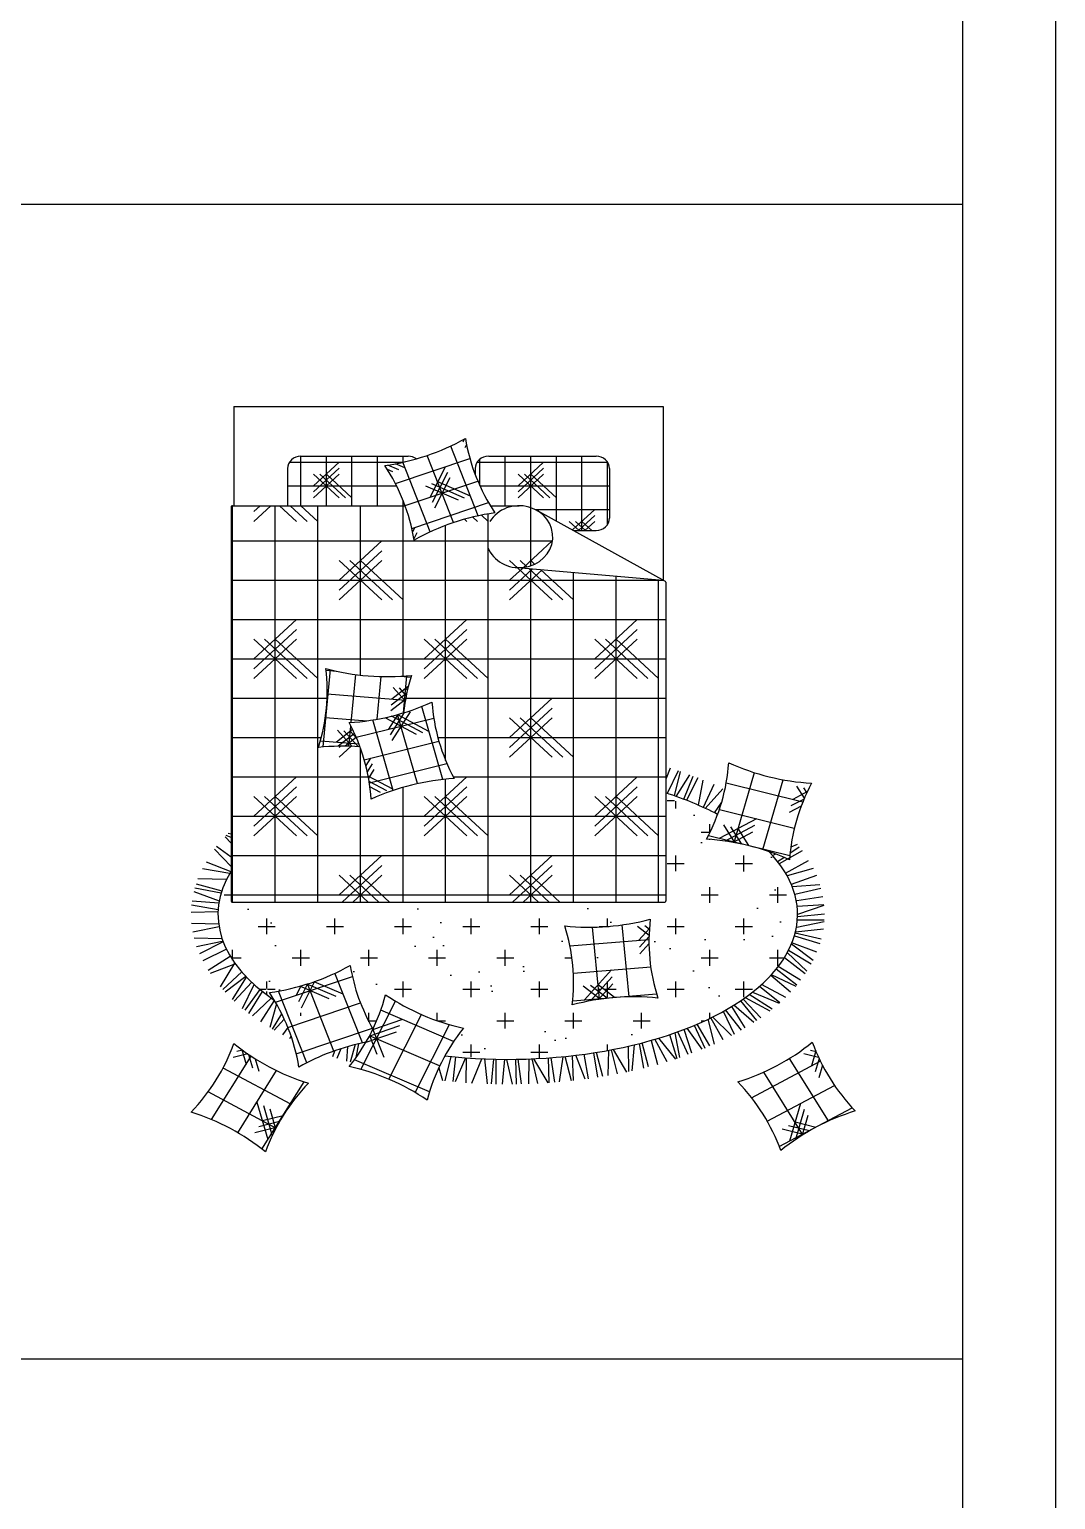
# Model space of a CAD drawing. Header units: inches. Extents: x 11.4 to 53.9, y 13.7 to 38.5.
# Drawn here: x 50.18 to 53.91, y 26.1 to 31.44 of the extents above; entities that cross this region are included whole.
import ezdxf

# ---------------------------------------------------------------- set-up
doc = ezdxf.new("R2010")
doc.units = ezdxf.units.IN
doc.header["$MEASUREMENT"] = 0
for name, color, linetype in [('1', 1, 'Continuous'), ('4', 4, 'Continuous'), ('kadrbm', 4, 'Continuous')]:
    doc.layers.add(name, color=color, linetype=linetype)

# ---------------------------------------------------------------- blocks, each defined once
blk = doc.blocks.new('kadrbm')
at = {"layer": 'kadrbm', "color": 4}
blk.add_lwpolyline([(0, 0), (0, 24.7972), (21, 24.7972), (21, 0), (0, 0)], close=True, dxfattribs=at)
blk.add_lwpolyline([(20.6631, 0.3257), (20.6631, 24.4603), (0.3369, 24.4603), (0.3369, 0.3257), (20.6631, 0.3257)], dxfattribs=at)

msp = doc.modelspace()

# ---------------------------------------------------------------- hatches: boundary and pattern name
at = {"layer": '4'}
h = msp.add_hatch(dxfattribs=at)
h.set_pattern_fill('CROSS', color=256, scale=0.02, style=0)
h.set_pattern_definition([(0, (76.15023, 32.87103), (0.123825, 0.1143), [0.0619125, -0.1857375]), (90, (76.18119, 32.84246), (-0.123825, 0.1143), [0.05715, -0.17145])])
edge = h.paths.add_edge_path()
edge.add_ellipse((52.3934, 27.3832), major_axis=(0.7878, 0), ratio=0.923077, start_angle=143.5788, end_angle=152.9048)
edge.add_ellipse((51.9206, 28.2283), major_axis=(-1.053, 0), ratio=0.5, start_angle=77.4627, end_angle=205.6997)
edge.add_ellipse((52.5934, 27.7755), major_axis=(0.7878, 0), ratio=0.923077, start_angle=69.4924, end_angle=86.4212)
edge.add_ellipse((51.9371, 28.8249), major_axis=(0.7878, 0), ratio=0.923077, start_angle=-26.4212, end_angle=-18.7293)
edge.add_ellipse((51.9206, 28.2283), major_axis=(1.053, 0), ratio=0.5, start_angle=43.597, end_angle=56.9556)
edge.add_line((52.4948, 28.6697), (52.4948, 28.2775))
edge.add_ellipse((52.4899, 28.2775), major_axis=(-0.00488, 0), ratio=0.923077, start_angle=90, end_angle=180, ccw=False)
edge.add_line((52.4899, 28.273), (50.9202, 28.273))
edge.add_ellipse((50.9202, 28.2775), major_axis=(0.00488, 0), ratio=0.923077, start_angle=180, end_angle=270, ccw=False)
edge.add_line((50.9153, 28.2775), (50.9153, 28.3838))
edge.add_line((50.9153, 28.3838), (50.9147, 28.384))
edge.add_ellipse((51.9206, 28.2283), major_axis=(1.053, 0), ratio=0.5, start_angle=162.8008, end_angle=216.3894)
edge.add_ellipse((50.3827, 27.5655), major_axis=(0.7878, 0), ratio=0.923077, start_angle=28.8131, end_angle=31.4212)
edge.add_ellipse((50.9374, 28.6637), major_axis=(0.7878, 0), ratio=0.923077, start_angle=-81.4212, end_angle=-58.5788)
edge.add_ellipse((52.1271, 28.1516), major_axis=(-0.7878, 0), ratio=0.923077, start_angle=8.5788, end_angle=27.8634)
edge.add_ellipse((50.7109, 28.1074), major_axis=(0.7878, 0), ratio=0.923077, start_angle=-23.9889, end_angle=-13.5788)
edge.add_ellipse((51.9444, 28.5218), major_axis=(-0.7878, 0), ratio=0.923077, start_angle=53.5788, end_angle=76.4212)
edge = h.paths.add_edge_path(flags=16)
edge.add_ellipse((52.2158, 28.9089), major_axis=(-0.7878, 0), ratio=0.923077, start_angle=83.5788, end_angle=106.4212)
edge.add_ellipse((53.2214, 28.13), major_axis=(-0.7878, 0), ratio=0.923077, start_angle=-6.4212, end_angle=16.4212)
edge.add_ellipse((52.3776, 27.2018), major_axis=(0.7878, 0), ratio=0.923077, start_angle=83.5788, end_angle=106.4212)
edge.add_ellipse((51.3721, 27.9807), major_axis=(0.7878, 0), ratio=0.923077, start_angle=-6.4212, end_angle=16.4212)
h.paths.add_polyline_path([(52.3423, 28.1305), (52.3612, 27.9312), (52.1993, 27.9181), (52.2486, 27.9723), (52.2344, 28.1217)], flags=0)
h.paths.add_polyline_path([(52.2386, 27.9339), (52.2632, 27.9609), (52.2779, 27.9496), (52.2533, 27.9225)], flags=0)
h = msp.add_hatch(dxfattribs=at)
h.set_pattern_fill('AR-SAND', color=256, scale=0.008, style=0)
h.set_pattern_definition([(35.31, (76.15023, 32.87103), (-0.0124802, 0.3523775), [0, -0.2927716, 0, -0.327442, 0, -0.312996]), (6.929, (76.15023, 32.87103), (0.350628, 0.516114), [0, -0.1622536, 0, -0.271082, 0, -0.103882]), (329.5417, (75.90654, 32.87103), (0.616974, 0.0010348), [0, -0.0969217, 0, -0.348918, 0, -0.455532]), (319.774, (75.90654, 32.87103), (0.595574, 0.160509), [0, -0.0478287, 0, -0.2257514, 0, -0.258275])])
edge = h.paths.add_edge_path()
edge.add_ellipse((50.9202, 28.2775), major_axis=(0.00488, 0), ratio=0.923077, start_angle=180, end_angle=270, ccw=False)
edge.add_line((50.9153, 28.2775), (50.9153, 28.3838))
edge.add_line((50.9153, 28.3838), (50.9147, 28.384))
edge.add_ellipse((51.9206, 28.2283), major_axis=(1.053, 0), ratio=0.5, start_angle=162.8008, end_angle=216.3894)
edge.add_ellipse((50.3827, 27.5655), major_axis=(0.7878, 0), ratio=0.923077, start_angle=28.8131, end_angle=31.4212)
edge.add_ellipse((50.9374, 28.6637), major_axis=(0.7878, 0), ratio=0.923077, start_angle=-81.4212, end_angle=-58.5788)
edge.add_ellipse((52.1271, 28.1516), major_axis=(-0.7878, 0), ratio=0.923077, start_angle=8.5788, end_angle=27.8634)
edge.add_ellipse((50.7109, 28.1074), major_axis=(0.7878, 0), ratio=0.923077, start_angle=-23.9889, end_angle=-13.5788)
edge.add_ellipse((51.9444, 28.5218), major_axis=(0.7878, 0), ratio=0.923077, start_angle=233.5788, end_angle=256.4212)
edge.add_ellipse((52.3934, 27.3832), major_axis=(-0.7878, 0), ratio=0.923077, start_angle=-36.4212, end_angle=-27.0952)
edge.add_ellipse((51.9206, 28.2283), major_axis=(-1.053, 0), ratio=0.5, start_angle=77.4627, end_angle=205.6997)
edge.add_ellipse((52.5934, 27.7755), major_axis=(0.7878, 0), ratio=0.923077, start_angle=69.4924, end_angle=86.4212)
edge.add_ellipse((51.9371, 28.8249), major_axis=(0.7878, 0), ratio=0.923077, start_angle=-26.4212, end_angle=-18.7293)
edge.add_ellipse((51.9206, 28.2283), major_axis=(1.053, 0), ratio=0.5, start_angle=43.597, end_angle=56.9556)
edge.add_line((52.4948, 28.6697), (52.4948, 28.2775))
edge.add_ellipse((52.4899, 28.2775), major_axis=(-0.00488, 0), ratio=0.923077, start_angle=90, end_angle=180, ccw=False)
edge.add_line((52.4899, 28.273), (50.9202, 28.273))
edge = h.paths.add_edge_path(flags=16)
edge.add_ellipse((52.2158, 28.9089), major_axis=(-0.7878, 0), ratio=0.923077, start_angle=83.5788, end_angle=106.4212)
edge.add_ellipse((53.2214, 28.13), major_axis=(-0.7878, 0), ratio=0.923077, start_angle=-6.4212, end_angle=16.4212)
edge.add_ellipse((52.3776, 27.2018), major_axis=(0.7878, 0), ratio=0.923077, start_angle=83.5788, end_angle=106.4212)
edge.add_ellipse((51.3721, 27.9807), major_axis=(0.7878, 0), ratio=0.923077, start_angle=-6.4212, end_angle=16.4212)
h.paths.add_polyline_path([(52.3963, 28.1348), (52.4209, 28.1619), (52.4356, 28.1505), (52.4233, 28.137), (52.3423, 28.1305), (52.3612, 27.9312), (52.1993, 27.9181), (52.2486, 27.9723), (52.2344, 28.1217)], flags=0)
h.paths.add_polyline_path([(52.2386, 27.9339), (52.2632, 27.9609), (52.2779, 27.9496), (52.2533, 27.9225)], flags=0)

# ---------------------------------------------------------------- linework, layer by layer
at = {"layer": '1'}
for p, q in [((33.248, 30.809), (53.5742, 30.809)), ((33.248, 26.6141), (53.5742, 26.6141))]:
    msp.add_line(p, q, dxfattribs=at)
at = {"layer": '4'}
for p, q in [((50.925, 30.073), (52.485, 30.073)), ((50.925, 30.073), (50.925, 29.713)), ((52.485, 30.073), (52.485, 29.443)), ((51.8132, 29.6764), (51.7132, 29.93)), ((51.7629, 29.9555), (51.7571, 29.944)), ((51.7708, 29.9353), (51.765, 29.9238)), ((51.1266, 29.8707), (51.5381, 29.8707)), ((51.1685, 29.713), (51.1685, 29.893)), ((51.1688, 29.893), (51.5588, 29.893)), ((51.3078, 29.8707), (51.215, 29.7849)), ((51.2614, 29.713), (51.2614, 29.893)), ((51.3543, 29.713), (51.3543, 29.893)), ((51.4471, 29.713), (51.4471, 29.893)), ((51.5251, 29.8432), (51.4844, 29.8607)), ((51.5123, 29.7933), (51.783, 29.8842)), ((51.5469, 29.8505), (51.5123, 29.8654)), ((51.6385, 29.6182), (51.5389, 29.8708)), ((51.54, 29.8711), (51.54, 29.893)), ((51.724, 29.6521), (51.6279, 29.8956)), ((51.8091, 29.8707), (52.2834, 29.8707)), ((51.8186, 29.7863), (51.8186, 29.8814)), ((51.8513, 29.893), (52.2413, 29.893)), ((51.9115, 29.713), (51.9115, 29.893)), ((52.0508, 29.8707), (51.9579, 29.7849)), ((52.0044, 29.495), (52.0044, 29.893)), ((52.0972, 29.6578), (52.0972, 29.893)), ((52.1901, 29.623), (52.1901, 29.893)), ((52.283, 29.6447), (52.283, 29.8714)), ((51.12, 29.848), (51.12, 29.713)), ((51.3078, 29.8492), (51.215, 29.7635)), ((51.3078, 29.7421), (51.215, 29.8278)), ((51.3078, 29.8278), (51.215, 29.7421)), ((51.331, 29.7421), (51.2382, 29.8278)), ((51.3543, 29.7421), (51.2614, 29.8278)), ((51.5032, 29.8359), (51.483, 29.8446)), ((51.5473, 29.7138), (51.8115, 29.8026)), ((51.6937, 29.8542), (51.6382, 29.7443)), ((51.7016, 29.8341), (51.6461, 29.7242)), ((51.7095, 29.8139), (51.654, 29.7041)), ((51.8025, 29.848), (51.8025, 29.825)), ((52.0508, 29.8492), (51.9579, 29.7635)), ((52.0508, 29.7421), (51.9579, 29.8278)), ((52.0508, 29.8278), (51.9579, 29.7421)), ((52.074, 29.7421), (51.9811, 29.8278)), ((52.0972, 29.7421), (52.0043, 29.8278)), ((52.29, 29.848), (52.29, 29.668)), ((51.12, 29.7849), (51.5165, 29.7849)), ((51.7413, 29.7334), (51.6223, 29.7846)), ((51.7631, 29.7407), (51.6441, 29.792)), ((51.7849, 29.748), (51.6659, 29.7993)), ((51.8192, 29.7849), (52.29, 29.7849)), ((50.9153, 29.7085), (50.9153, 28.2775)), ((50.9202, 29.713), (51.5476, 29.713)), ((50.9209, 28.273), (50.9209, 29.713)), ((51.021, 29.713), (50.9983, 29.6921)), ((51.0597, 29.713), (50.9983, 29.6563)), ((51.0757, 28.273), (51.0757, 29.713)), ((51.153, 29.6563), (51.0916, 29.713)), ((51.1917, 29.6563), (51.1303, 29.713)), ((51.2304, 29.6563), (51.169, 29.713)), ((51.2304, 28.273), (51.2304, 29.713)), ((51.3852, 29.0978), (51.3852, 29.713)), ((51.54, 29.0941), (51.54, 29.7328)), ((51.572, 29.6309), (51.8504, 29.7244)), ((51.857, 29.713), (51.9622, 29.713)), ((52.0207, 29.6992), (52.29, 29.6992)), ((52.0323, 29.6938), (52.0258, 29.6965)), ((52.2365, 29.6992), (52.1563, 29.6251)), ((51.7722, 29.6563), (51.7637, 29.6642)), ((51.8109, 29.6563), (51.7939, 29.672)), ((51.8496, 29.6563), (51.8252, 29.6788)), ((51.8496, 28.273), (51.8496, 29.6833)), ((52.0323, 29.6938), (52.4924, 29.439)), ((52.1797, 29.623), (52.1436, 29.6563)), ((52.2029, 29.623), (52.1669, 29.6563)), ((52.2365, 29.6778), (52.1772, 29.623)), ((52.2261, 29.623), (52.1901, 29.6563)), ((52.2365, 29.6563), (52.2004, 29.623)), ((51.5827, 29.6345), (51.5747, 29.6187)), ((51.5906, 29.6143), (51.5796, 29.5926)), ((51.6948, 28.7875), (51.6948, 29.6418)), ((52.16, 29.623), (52.2413, 29.623)), ((50.9153, 29.5849), (52.0828, 29.5849)), ((51.4626, 29.5849), (51.3078, 29.442)), ((51.4626, 29.5492), (51.3078, 29.4063)), ((52.0817, 29.5849), (51.9778, 29.489)), ((51.4626, 29.5135), (51.3078, 29.3706)), ((51.4626, 29.3706), (51.3078, 29.5135)), ((51.5013, 29.3706), (51.3465, 29.5135)), ((51.54, 29.3706), (51.3852, 29.5135)), ((52.0817, 29.3706), (51.927, 29.5135)), ((51.9752, 29.4865), (51.927, 29.442)), ((52.0106, 29.4835), (51.927, 29.4063)), ((51.9552, 29.4882), (52.485, 29.443)), ((51.99, 29.491), (51.9656, 29.5135)), ((52.1204, 29.3706), (51.9968, 29.4847)), ((52.0182, 29.5007), (52.0043, 29.5135)), ((52.0044, 28.273), (52.0044, 29.484)), ((50.9153, 29.442), (52.4869, 29.442)), ((52.046, 29.4805), (51.927, 29.3706)), ((52.1591, 29.3706), (52.0395, 29.481)), ((52.1591, 28.273), (52.1591, 29.4708)), ((52.3139, 28.273), (52.3139, 29.4576)), ((52.4687, 28.273), (52.4687, 29.4444)), ((52.4948, 29.4351), (52.4948, 28.2775)), ((50.9209, 29.3706), (50.9153, 29.3757)), ((50.9153, 29.2992), (52.4948, 29.2992)), ((51.153, 29.2992), (50.9983, 29.1563)), ((51.7722, 29.2992), (51.6174, 29.1563)), ((52.3913, 29.2992), (52.2365, 29.1563)), ((51.153, 29.2634), (50.9983, 29.1206)), ((51.153, 29.2277), (50.9983, 29.0848)), ((51.153, 29.0848), (50.9983, 29.2277)), ((51.1917, 29.0848), (51.037, 29.2277)), ((51.2304, 29.0848), (51.0757, 29.2277)), ((51.7722, 29.2634), (51.6174, 29.1206)), ((51.7722, 29.2277), (51.6174, 29.0848)), ((51.7722, 29.0848), (51.6174, 29.2277)), ((51.8109, 29.0848), (51.6561, 29.2277)), ((51.8496, 29.0848), (51.6948, 29.2277)), ((52.3913, 29.2634), (52.2365, 29.1206)), ((52.3913, 29.2277), (52.2365, 29.0848)), ((52.3913, 29.0848), (52.2365, 29.2277)), ((52.43, 29.0848), (52.2752, 29.2277)), ((52.4687, 29.0848), (52.3139, 29.2277)), ((50.9153, 29.1563), (52.4948, 29.1563)), ((51.2501, 28.8366), (51.2767, 29.1175)), ((51.2607, 29.1156), (51.2973, 29.1126)), ((51.3517, 28.9258), (51.3682, 29.0999)), ((51.4461, 28.9375), (51.4608, 29.0925)), ((51.5592, 29.0564), (51.4996, 29.0102)), ((51.5322, 29.0936), (51.5688, 29.0907)), ((51.5415, 28.9605), (51.5543, 29.0952)), ((50.9153, 29.0134), (51.2643, 29.0134)), ((51.2648, 29.0292), (51.5485, 29.0063)), ((51.549, 29.0089), (51.4955, 28.9675)), ((51.5536, 29.0323), (51.4975, 28.9889)), ((51.5481, 29.0039), (51.5036, 29.0529)), ((51.5518, 29.0235), (51.5267, 29.0511)), ((51.5498, 29.0134), (52.4948, 29.0134)), ((51.5559, 29.0426), (51.5499, 29.0492)), ((52.0817, 29.0134), (51.927, 28.8705)), ((51.2642, 28.9862), (51.2628, 28.9878)), ((51.5213, 28.9547), (51.4877, 28.901)), ((51.5445, 28.9614), (51.4937, 28.8803)), ((51.6119, 28.8874), (51.4981, 28.948)), ((51.5654, 28.9646), (51.4998, 28.8596)), ((51.5932, 28.7034), (51.5203, 28.9544)), ((51.6343, 28.8929), (51.5206, 28.9535)), ((51.685, 28.7183), (51.6079, 28.9839)), ((52.0817, 28.9777), (51.927, 28.8348)), ((51.2579, 28.9437), (51.4084, 28.9315)), ((51.3569, 28.8997), (51.2984, 28.8544)), ((51.3553, 28.8388), (51.3024, 28.8971)), ((51.3779, 28.8376), (51.3255, 28.8952)), ((51.3435, 28.8392), (51.3505, 28.9126)), ((51.3697, 28.8719), (51.6517, 28.9416)), ((51.399, 28.9323), (51.3959, 28.9299)), ((51.5042, 28.6788), (51.4299, 28.9347)), ((51.5895, 28.8818), (51.4757, 28.9424)), ((52.0817, 28.942), (51.927, 28.7991)), ((52.0817, 28.7991), (51.927, 28.942)), ((52.1204, 28.7991), (51.9656, 28.942)), ((52.1591, 28.7991), (52.0043, 28.942)), ((50.9153, 28.8705), (51.243, 28.8705)), ((51.24, 28.8591), (51.3796, 28.8478)), ((51.3638, 28.8852), (51.3045, 28.8394)), ((51.3703, 28.8705), (51.3302, 28.8395)), ((51.3711, 28.8686), (51.3487, 28.8933)), ((51.3991, 28.7904), (51.6703, 28.8575)), ((51.6667, 28.8705), (52.4948, 28.8705)), ((50.9209, 28.7991), (50.9153, 28.8042)), ((51.3129, 28.8395), (51.3078, 28.8348)), ((51.351, 28.839), (51.3078, 28.7991)), ((51.3852, 28.273), (51.3852, 28.8329)), ((51.4221, 28.7961), (51.405, 28.7688)), ((51.4281, 28.7754), (51.4102, 28.7468)), ((51.4341, 28.7547), (51.4149, 28.7239)), ((51.4179, 28.7063), (51.6996, 28.776)), ((52.5102, 28.76), (52.4948, 28.7198)), ((52.54, 28.7503), (52.4992, 28.6682)), ((52.5473, 28.7479), (52.5246, 28.6596)), ((52.5811, 28.7359), (52.5312, 28.6573)), ((52.7429, 28.4895), (52.8166, 28.7434)), ((50.9153, 28.7277), (51.4142, 28.7277)), ((51.153, 28.7277), (50.9983, 28.5848)), ((51.153, 28.6919), (50.9983, 28.5491)), ((51.503, 28.6829), (51.4136, 28.7306)), ((51.4806, 28.6774), (51.4171, 28.7112)), ((51.4581, 28.6718), (51.42, 28.6922)), ((51.54, 28.273), (51.54, 28.69)), ((51.7722, 28.7277), (51.6174, 28.5848)), ((51.7722, 28.6919), (51.6174, 28.5491)), ((51.6948, 28.273), (51.6948, 28.7193)), ((51.7227, 28.7277), (52.4948, 28.7277)), ((52.3913, 28.7277), (52.2365, 28.5848)), ((52.3913, 28.6919), (52.2365, 28.5491)), ((52.5601, 28.6466), (52.5938, 28.7311)), ((52.6106, 28.7247), (52.5695, 28.643)), ((52.6132, 28.6249), (52.6305, 28.7166)), ((52.6694, 28.6998), (52.6304, 28.6172)), ((52.6381, 28.6137), (52.7024, 28.6843)), ((52.7144, 28.7063), (52.9929, 28.6374)), ((52.8476, 28.4638), (52.9212, 28.7173)), ((52.9984, 28.6505), (52.9707, 28.6947)), ((53.0076, 28.671), (52.9969, 28.6882)), ((51.153, 28.6562), (50.9983, 28.5133)), ((51.153, 28.5133), (50.9983, 28.6562)), ((51.1917, 28.5133), (51.037, 28.6562)), ((51.2304, 28.5133), (51.0757, 28.6562)), ((51.7722, 28.6562), (51.6174, 28.5133)), ((51.7722, 28.5133), (51.6174, 28.6562)), ((51.8109, 28.5133), (51.6561, 28.6562)), ((51.8496, 28.5133), (51.6948, 28.6562)), ((52.3913, 28.6562), (52.2365, 28.5133)), ((52.3913, 28.5133), (52.2365, 28.6562)), ((52.43, 28.5133), (52.2752, 28.6562)), ((52.4687, 28.5133), (52.3139, 28.6562)), ((52.6719, 28.5972), (52.6978, 28.6359)), ((52.9971, 28.6475), (52.9497, 28.6222)), ((53.0092, 28.6744), (52.9567, 28.6464)), ((50.9153, 28.5848), (52.4948, 28.5848)), ((52.6894, 28.609), (52.9618, 28.5416)), ((52.824, 28.5757), (52.6913, 28.505)), ((52.9866, 28.6215), (52.9427, 28.5981)), ((50.9153, 28.52), (50.9042, 28.5219)), ((52.7455, 28.4891), (52.7053, 28.5533)), ((52.817, 28.5515), (52.7104, 28.4947)), ((52.7707, 28.4841), (52.7315, 28.5468)), ((52.81, 28.5274), (52.74, 28.4901)), ((52.7965, 28.4782), (52.7577, 28.5403)), ((50.9153, 28.4364), (50.8624, 28.4748)), ((50.9153, 28.4872), (50.8933, 28.5106)), ((50.9153, 28.508), (50.8971, 28.5146)), ((52.6499, 28.5152), (52.9452, 28.4422)), ((52.946, 28.4507), (52.9798, 28.4734)), ((52.9724, 28.4827), (52.9486, 28.4721)), ((50.8245, 28.4196), (50.9147, 28.384)), ((50.8551, 28.4652), (50.9153, 28.4027)), ((50.9153, 28.4419), (52.4948, 28.4419)), ((51.4626, 28.4419), (51.3078, 28.299)), ((52.0817, 28.4419), (51.927, 28.299)), ((52.8799, 28.453), (52.876, 28.4497)), ((52.8942, 28.4477), (52.8826, 28.4425)), ((52.9011, 28.4204), (52.9238, 28.4357)), ((52.9906, 28.4592), (52.9073, 28.4122)), ((52.9298, 28.3787), (53.0138, 28.4244)), ((50.9106, 28.3773), (50.8108, 28.3944)), ((51.4134, 28.273), (51.3078, 28.3705)), ((51.4626, 28.4062), (51.3184, 28.273)), ((51.4521, 28.273), (51.3465, 28.3705)), ((51.4626, 28.3705), (51.3571, 28.273)), ((51.4908, 28.273), (51.3852, 28.3705)), ((52.0325, 28.273), (51.927, 28.3705)), ((52.0817, 28.4062), (51.9375, 28.273)), ((52.0712, 28.273), (51.9656, 28.3705)), ((52.0817, 28.3705), (51.9762, 28.273)), ((52.1099, 28.273), (52.0043, 28.3705)), ((53.0301, 28.395), (52.9356, 28.3685)), ((53.0418, 28.3695), (52.9509, 28.337)), ((50.7802, 28.3117), (50.8722, 28.2777)), ((50.8788, 28.305), (50.7832, 28.3232)), ((50.7882, 28.3397), (50.8818, 28.3144)), ((50.8989, 28.3557), (50.7947, 28.3579)), ((53.0544, 28.3353), (52.9543, 28.3286)), ((52.9633, 28.3017), (53.0578, 28.324)), ((50.7718, 28.263), (50.8682, 28.2458)), ((50.7736, 28.2776), (50.8709, 28.27)), ((50.9153, 28.299), (52.4948, 28.299)), ((50.9202, 28.273), (52.4899, 28.273)), ((53.0652, 28.2921), (52.9711, 28.2773)), ((52.9719, 28.2583), (53.0693, 28.2641)), ((53.0696, 28.2607), (52.9736, 28.2281)), ((50.8678, 28.2374), (50.7702, 28.2348)), ((52.9712, 28.1817), (53.0701, 28.2027)), ((53.0705, 28.2076), (52.9727, 28.2071)), ((53.0711, 28.2291), (52.9735, 28.2199)), ((50.8709, 28.1932), (50.7717, 28.1954)), ((50.776, 28.1648), (50.8721, 28.1841)), ((52.2535, 27.9199), (52.2287, 28.1818)), ((52.3615, 27.9289), (52.3367, 28.1903)), ((52.4339, 28.1518), (52.3916, 28.1846)), ((52.4353, 28.1777), (52.3963, 28.1348)), ((52.4338, 28.1486), (52.3987, 28.1099)), ((52.435, 28.1741), (52.4186, 28.1868)), ((52.9621, 28.1506), (53.0547, 28.1223)), ((53.0595, 28.1389), (52.9647, 28.16)), ((52.966, 28.1651), (53.0672, 28.1761)), ((50.8818, 28.1401), (50.7808, 28.1423)), ((50.7898, 28.1123), (50.8831, 28.131)), ((50.8864, 28.1292), (50.8001, 28.0854)), ((50.8989, 28.102), (50.8121, 28.0598)), ((52.1464, 28.1146), (52.4336, 28.1378)), ((52.4337, 28.1209), (52.401, 28.085)), ((53.0227, 28.0477), (52.9404, 28.0969)), ((53.03, 28.0615), (52.9513, 28.1205)), ((53.0434, 28.091), (52.9531, 28.1249)), ((50.8317, 28.0253), (50.9121, 28.0769)), ((50.9319, 28.0489), (50.8391, 28.014)), ((50.8765, 27.9649), (50.9293, 28.0508)), ((52.926, 28.0718), (53.0016, 28.0132)), ((52.9356, 28.0904), (53.0077, 28.0225)), ((50.9539, 28.0196), (50.8851, 27.9551)), ((50.9693, 28.0026), (50.8934, 27.946)), ((50.9202, 27.9192), (50.9709, 28.0009)), ((51.0768, 27.9093), (51.3559, 28.0031)), ((51.3923, 27.7614), (51.2925, 28.0145)), ((52.159, 28.0153), (52.4399, 28.0379)), ((52.2978, 28.0265), (52.1993, 27.9181)), ((52.3002, 28.0016), (52.221, 27.9145)), ((52.9474, 27.9455), (52.8762, 28.007)), ((52.8777, 28.0098), (52.9673, 27.9679)), ((52.9705, 27.9718), (52.8953, 28.0291)), ((52.9842, 27.9889), (52.9033, 28.0392)), ((50.926, 27.9137), (50.9902, 27.9818)), ((50.9569, 27.8868), (50.9989, 27.9737)), ((51.0203, 27.9553), (50.965, 27.8803)), ((50.9803, 27.8684), (51.0292, 27.948)), ((51.1901, 27.6893), (51.0874, 27.9498)), ((51.1684, 27.9684), (51.1512, 27.9343)), ((51.1933, 27.9759), (51.1604, 27.9108)), ((51.2715, 27.9215), (51.1648, 27.9674)), ((51.2187, 27.9844), (51.1697, 27.8873)), ((51.2969, 27.9301), (51.1917, 27.9754)), ((51.2886, 27.7318), (51.1925, 27.9756)), ((51.3224, 27.9386), (51.2172, 27.9839)), ((52.1566, 27.9147), (52.4612, 27.9393)), ((52.2561, 27.9203), (52.1946, 27.9679)), ((52.2817, 27.9236), (52.2216, 27.9701)), ((52.3081, 27.9262), (52.2486, 27.9723)), ((52.3025, 27.9767), (52.2506, 27.9195)), ((52.8813, 27.8844), (52.7979, 27.9372)), ((52.8095, 27.946), (52.9064, 27.9057)), ((52.8358, 27.9673), (52.9089, 27.908)), ((52.8419, 27.9751), (52.9302, 27.928)), ((51.0614, 27.924), (50.9925, 27.8594)), ((51.0233, 27.838), (51.0734, 27.9152)), ((51.0803, 27.9034), (51.0563, 27.8172)), ((51.1215, 27.8179), (51.3854, 27.9066)), ((51.3873, 27.665), (51.5128, 27.9134)), ((51.7237, 27.7662), (51.4592, 27.8801)), ((52.77, 27.8083), (52.7123, 27.8812)), ((52.783, 27.816), (52.7342, 27.8941)), ((52.8151, 27.8362), (52.7421, 27.899)), ((52.7664, 27.9147), (52.8248, 27.8426)), ((52.84, 27.8532), (52.7753, 27.9208)), ((52.7826, 27.926), (52.8733, 27.878)), ((51.0657, 27.8116), (51.0998, 27.8666)), ((51.0712, 27.8083), (51.1086, 27.8479)), ((51.5385, 27.846), (51.4295, 27.8093)), ((51.4889, 27.6295), (51.6076, 27.8644)), ((51.5842, 27.5814), (51.7087, 27.8279)), ((52.6549, 27.7504), (52.6087, 27.8298)), ((52.6476, 27.8475), (52.6706, 27.7574)), ((52.7031, 27.7727), (52.659, 27.853)), ((52.6649, 27.8559), (52.7341, 27.7885)), ((52.7037, 27.8763), (52.7429, 27.7931)), ((51.1216, 27.8176), (51.1021, 27.7911)), ((51.1283, 27.7775), (51.1334, 27.7859)), ((51.1521, 27.7217), (51.4289, 27.8148)), ((51.5156, 27.8006), (51.405, 27.7635)), ((51.5271, 27.8233), (51.4179, 27.7866)), ((51.6731, 27.6777), (51.4183, 27.7874)), ((51.4187, 27.7881), (51.4453, 27.7206)), ((51.4301, 27.8107), (51.4698, 27.71)), ((52.4996, 27.6934), (52.455, 27.7747)), ((52.4684, 27.7787), (52.5295, 27.7029)), ((52.5083, 27.7915), (52.5349, 27.7046)), ((52.5271, 27.7979), (52.5448, 27.708)), ((52.5762, 27.719), (52.5383, 27.8019)), ((52.5898, 27.724), (52.5616, 27.8106)), ((52.6272, 27.7387), (52.5721, 27.8147)), ((52.5983, 27.8254), (52.6372, 27.7428)), ((50.976, 27.7217), (50.9226, 27.7084)), ((50.9569, 27.7352), (50.9362, 27.7301)), ((50.9538, 27.7375), (50.9695, 27.6834)), ((50.9788, 27.7197), (50.993, 27.6709)), ((51.2855, 27.7117), (51.2917, 27.7329)), ((51.3009, 27.7065), (51.3153, 27.7408)), ((51.3354, 27.6953), (51.3396, 27.7482)), ((51.3657, 27.7552), (51.3481, 27.6915)), ((51.37, 27.7091), (51.3792, 27.7584)), ((52.1969, 27.7203), (52.2123, 27.6314)), ((52.2319, 27.7254), (52.2472, 27.6365)), ((52.2658, 27.6394), (52.2426, 27.7271)), ((52.2869, 27.7347), (52.2847, 27.6426)), ((52.319, 27.6489), (52.298, 27.7368)), ((52.303, 27.7378), (52.3522, 27.6556)), ((52.3575, 27.7493), (52.3598, 27.6572)), ((52.3793, 27.7544), (52.3718, 27.6599)), ((52.3984, 27.7592), (52.4138, 27.6698)), ((52.4318, 27.6743), (52.4086, 27.7618)), ((52.4421, 27.7709), (52.4645, 27.6831)), ((53.0501, 27.7082), (52.9967, 27.7214)), ((53.0409, 27.7288), (53.0201, 27.7339)), ((53.0394, 27.7322), (53.0237, 27.6781)), ((50.8441, 27.4829), (50.9883, 27.7134)), ((51.1323, 27.5389), (50.8861, 27.6702)), ((51.0033, 27.7037), (51.0164, 27.6584)), ((51.636, 27.5833), (51.3638, 27.7005)), ((51.6698, 27.6708), (51.6831, 27.6247)), ((51.7135, 27.7121), (51.692, 27.6238)), ((51.7225, 27.6208), (51.732, 27.7104)), ((51.7674, 27.7074), (51.7296, 27.6201)), ((51.7694, 27.617), (51.7703, 27.7072)), ((51.7896, 27.6157), (51.8266, 27.7038)), ((51.8464, 27.6131), (51.8374, 27.7034)), ((51.8688, 27.7025), (51.8604, 27.6127)), ((51.8784, 27.6122), (51.8788, 27.7023)), ((51.9019, 27.6119), (51.9105, 27.7019)), ((51.938, 27.6119), (51.9173, 27.7018)), ((51.9486, 27.702), (51.9516, 27.6121)), ((51.9699, 27.6124), (51.9589, 27.7022)), ((51.9977, 27.7033), (51.9956, 27.6131)), ((52.0301, 27.6146), (52.0088, 27.7037)), ((52.0143, 27.7039), (52.0665, 27.6167)), ((52.0669, 27.7069), (52.0692, 27.6169)), ((52.0921, 27.6185), (52.0777, 27.7077)), ((52.1207, 27.7114), (52.1072, 27.6198)), ((52.1524, 27.6241), (52.1294, 27.7123)), ((52.1597, 27.6249), (52.1558, 27.7151)), ((52.2014, 27.6299), (52.1685, 27.7166)), ((52.8065, 27.5623), (53.0562, 27.6954)), ((53.0865, 27.4779), (52.9443, 27.7051)), ((53.0515, 27.7053), (53.0373, 27.6565)), ((53.064, 27.6801), (53.0508, 27.6348)), ((50.9395, 27.4354), (51.0805, 27.6609)), ((51.0274, 27.3759), (51.1803, 27.6203)), ((52.9927, 27.4277), (52.8504, 27.6553)), ((51.0783, 27.4522), (50.8317, 27.5836)), ((52.8634, 27.4772), (53.1076, 27.6073)), ((51.0092, 27.5468), (51.0488, 27.4102)), ((51.0326, 27.5343), (51.0645, 27.4245)), ((51.0561, 27.5218), (51.077, 27.4497)), ((52.9073, 27.3851), (53.1721, 27.5262)), ((52.9841, 27.5415), (52.9444, 27.4049)), ((52.9976, 27.5199), (52.9658, 27.4101)), ((51.0795, 27.4544), (51.0019, 27.4352)), ((51.0912, 27.4756), (51.0155, 27.4569)), ((51.1041, 27.4971), (51.029, 27.4785)), ((53.0166, 27.442), (52.9408, 27.4607)), ((53.0394, 27.4546), (52.9643, 27.4732)), ((53.0112, 27.4982), (52.9902, 27.4261)), ((52.9949, 27.429), (52.9173, 27.4482))]:
    msp.add_line(p, q, dxfattribs=at)
for centre, major_axis, ratio, start_param, end_param in [((51.3561, 30.5782), (0.7878, 0), 0.923077, -1.421068, -1.022393), ((52.5458, 30.0661), (0.7878, 0), 0.923077, 3.291321, 3.689996), ((51.1688, 29.848), (0.0488, 0), 0.923077, 1.570796, 3.141593), ((50.8013, 29.48), (0.7878, 0), 0.923077, 0.149729, 0.548403), ((51.5588, 29.848), (0.0487, 0), 0.923077, 0.905682, 1.570796), ((51.8513, 29.848), (-0.0488, 0), 0.923077, -1.570796, 0), ((52.2413, 29.848), (0.0488, 0), 0.923077, 0, 1.570796), ((50.9202, 29.7085), (0.00488, 0), 0.923077, 1.570796, 3.141593), ((51.9622, 29.6005), (-0.1219, 0), 0.923077, 0.351281, 5.775119), ((51.991, 28.9679), (-0.7878, 0), 0.923077, -1.421068, -1.022393), ((52.2413, 29.668), (-0.0488, 0), 0.923077, 1.570796, 3.141593), ((52.4899, 29.4351), (0.00488, 0), 0.923077, -6.283185, -5.252808), ((50.4771, 29.0405), (0.7878, 0), 0.923077, -0.286604, 0.112071), ((51.4826, 29.8194), (0.7878, 0), 0.923077, 4.425785, 4.82446), ((52.3264, 28.8912), (0.7878, 0), 0.923077, 2.854989, 3.045778), ((51.2946, 29.6511), (0.7878, 0), 0.923077, -1.508334, -1.10966), ((52.4314, 29.0453), (0.7878, 0), 0.923077, 3.204055, 3.602729), ((50.6383, 28.6017), (-0.7878, 0), 0.923077, 3.204055, 3.602729), ((51.3208, 28.1123), (0.7878, 0), 0.923077, 1.490994, 1.682867), ((51.9371, 28.8249), (-0.7878, 0), 0.923077, 2.680456, 3.079131), ((53.0739, 29.4308), (0.7878, 0), 0.923077, 4.251252, 4.649927), ((51.7751, 27.9959), (0.7878, 0), 0.923077, 1.633258, 2.031933), ((53.7303, 28.3814), (-0.7878, 0), 0.923077, -0.461137, -0.062462), ((51.9206, 28.2283), (1.053, 0), 0.5, 0.760911, 0.994063), ((52.5934, 27.7755), (0.7878, 0), 0.923077, 1.10966, 1.508334), ((51.9206, 28.2283), (-1.053, 0), 0.5, 1.351979, 3.590137), ((51.9206, 28.2283), (1.053, 0), 0.5, 2.839485, 3.776707), ((50.9202, 28.2775), (0.00488, 0), 0.923077, 3.141593, 4.712389), ((52.4899, 28.2775), (-0.00488, 0), 0.923077, 1.570796, 3.141593), ((52.2158, 28.9089), (-0.7878, 0), 0.923077, 1.458725, 1.8574), ((53.2214, 28.13), (-0.7878, 0), 0.923077, -0.112071, 0.286604), ((51.3721, 27.9807), (0.7878, 0), 0.923077, -0.112071, 0.286604), ((50.9374, 28.6637), (-0.7878, 0), 0.923077, 1.720525, 2.119199), ((52.1271, 28.1516), (0.7878, 0), 0.923077, 3.291321, 3.6279), ((50.3827, 27.5655), (-0.7878, 0), 0.923077, 3.291321, 3.689996), ((50.7109, 28.1074), (-0.7878, 0), 0.923077, 2.505923, 2.904598), ((51.9444, 28.5218), (-0.7878, 0), 0.923077, 0.935127, 1.333801), ((52.3776, 27.2018), (0.7878, 0), 0.923077, 1.458725, 1.8574), ((52.3934, 27.3832), (-0.7878, 0), 0.923077, -0.63567, -0.236995), ((50.1791, 27.9909), (-0.7878, 0), 0.923077, 2.418657, 2.817331), ((51.447, 28.3046), (0.7878, 0), 0.923077, 3.989453, 4.388128), ((51.5723, 27.0534), (-0.7878, 0), 0.923077, -1.35725, -1.022393), ((52.5058, 28.3093), (0.7878, 0), 0.923077, -1.246535, -0.84786), ((53.7737, 27.9956), (-0.7878, 0), 0.923077, 0.324261, 0.722936), ((51.1599, 26.9687), (-0.7878, 0), 0.923077, 4.076719, 4.475394), ((51.7868, 27.1341), (-0.7878, 0), 0.923077, -0.722936, -0.324261), ((52.166, 27.1388), (0.7878, 0), 0.923077, 0.324261, 0.722936), ((50.5188, 26.8205), (0.7878, 0), 0.923077, 0.84786, 1.246535), ((53.434, 26.8252), (0.7878, 0), 0.923077, 1.895058, 2.293732)]:
    msp.add_ellipse(centre, major_axis=major_axis, ratio=ratio, start_param=start_param, end_param=end_param, dxfattribs=at)

# ---------------------------------------------------------------- block references
at = {"layer": 'kadrbm'}
msp.add_blockref('kadrbm', (32.9111, 13.7039), dxfattribs=at)

doc.saveas('drawing.dxf')
